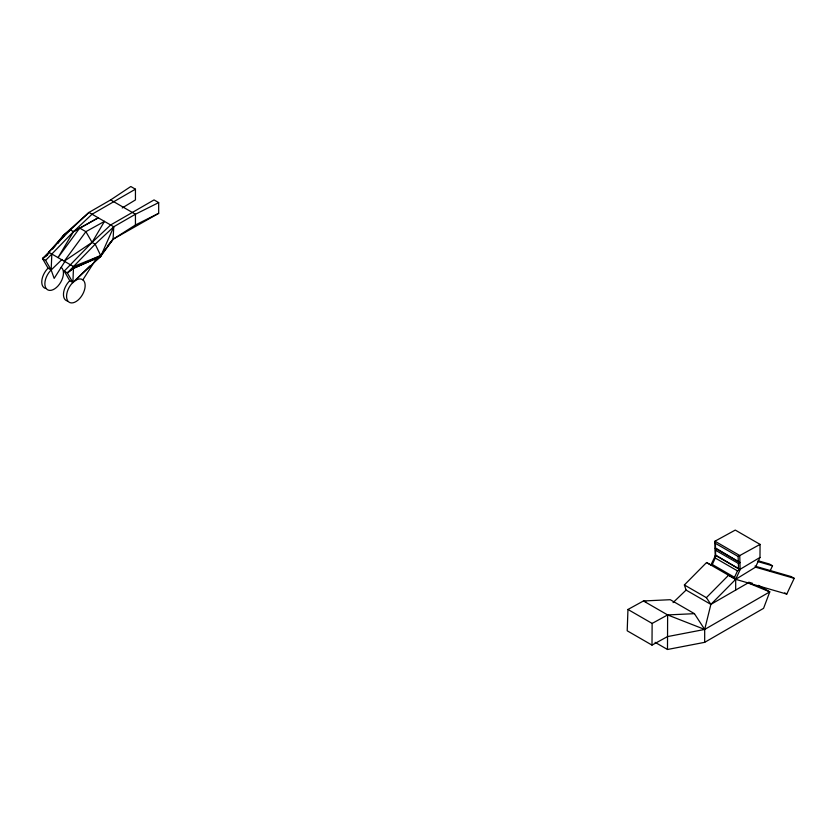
<?xml version="1.0" encoding="UTF-8"?>
<svg xmlns="http://www.w3.org/2000/svg" width="836" height="836" viewBox="0 0 836 836"><rect width="100%" height="100%" fill="white"/><g stroke="black" fill="none" stroke-linecap="round" stroke-linejoin="round"><path stroke-width="1.25" d="M651.996 645.11L652.132 623.426L627.961 609.475L627.199 630.793L651.996 645.11L667.483 636.604L704.685 629.445L769.778 591.867L758.503 585.357M627.961 609.475L643.448 600.969L667.63 614.93L667.483 649.488L704.685 642.33L763.571 608.336L769.778 591.867L748.074 582.922L710.882 604.397L704.685 629.445L704.685 642.33M759.976 557.445L760.07 544.393L735.272 530.076L714.947 541.205L715.25 558.03L712.293 564.488L710.882 565.021L706.556 562.544L684.37 584.96L686.084 590.08L710.882 604.397L735.68 579.338L755.514 567.174L759.976 557.445L737.477 570.863L734.52 577.321L735.68 579.338L735.68 590.08M64.236 235.428L57.674 243.203L64.267 234.582L88.95 212.448L110.645 199.919L130.813 186.512L135.442 189.187L135.442 199.919L122.234 207.955M48.655 253.904L48.728 252.232L64.267 234.582L70.391 229.869L88.95 212.448L113.748 226.765L135.442 214.235L158.683 202.605L158.683 213.337L113.09 239.221L107.447 246.003M135.442 189.187L92.054 214.235L73.495 231.666L51.822 254.019L51.163 269.976L54.162 278.409L65.292 260.853M74.268 281.272A13.146 7.597 -60 0 1 81.217 279.067L83.004 279.935A13.146 7.597 -60 0 1 81.165 296.686A13.146 7.597 -60 0 1 67.789 300.929A13.146 7.597 -60 0 1 71.959 283.446L100.665 256.453L113.09 239.221L113.748 226.765L95.189 244.185L73.526 266.548L72.889 282.568L90.016 265.858M113.748 226.765L100.665 256.453L94.531 261.48L82.868 279.872M710.882 565.021L715.637 555.125L740.132 569.609L735.68 579.338L728.553 575.252L706.378 597.656L684.37 584.96M769.862 571.448L772.506 565.815L769.402 564.018L758.168 560.778M706.556 562.544L735.68 579.338L786.76 594.082L794.2 578.334L791.128 576.568L754.939 566.118M52.563 249.065L55.688 245.209M57.245 243.276L64.267 234.582M94.531 261.48L96.14 259.547M45.698 288.493A13.146 7.597 -60 0 1 47.161 269.129L48.07 268.178L42.532 258.596L70.391 229.869L73.495 231.666L98.251 217.82L73.495 231.666L58.018 257.603L79.692 228.082L85.889 231.666L92.085 242.398L95.189 244.185L100.696 255.607L73.453 268.22L67.329 272.912L64.226 271.115L92.085 242.398L110.645 224.978L154.043 199.919L158.683 202.605M61.174 267.342L61.3 267.405A13.146 7.597 -60 0 1 59.471 284.156A13.146 7.597 -60 0 1 46.095 288.41A13.146 7.597 -60 0 1 50.254 270.916L51.195 270.038L45.635 260.383L51.822 254.019M64.226 271.115L69.764 280.708L72.889 282.568L67.329 272.912L73.526 266.548L100.696 255.607L113.09 239.221L135.442 224.978L158.683 213.337M62 259.463L51.163 269.976L48.07 268.178M673.064 602.61L686.084 590.08M45.635 260.383L42.532 258.596L47.631 254.687M42.532 258.596L47.631 254.844M67.329 272.912L73.443 268.408L100.665 256.453L73.453 268.22M715.334 555.292L740.132 569.609L739.745 555.522L714.947 541.205L715.397 543.348L738.125 556.462L760.07 544.393M715.532 548.029L715.501 550.234L738.397 563.454L739.944 562.565L715.532 548.029L715.397 543.348M652.132 623.426L667.63 614.93L694.423 613.666L704.685 629.445L667.63 614.93M757.531 561.489L772.506 565.815M755.514 567.174L794.2 578.334M748.722 582.211L752.463 583.288M645.852 601.669L643.448 600.969L670.253 599.705L694.423 613.666M715.146 548.249L739.944 562.565M110.645 199.919L135.442 214.235L135.442 224.978M784.69 592.891L786.76 594.082M715.25 558.03L737.477 570.863M712.293 564.488L734.52 577.321M48.728 252.232L73.526 266.548M655.09 642.33L667.483 649.488M706.378 597.656L710.882 604.397M69.764 280.708L68.855 281.659A13.146 7.597 -60 0 0 67.402 301.012M738.397 563.454L738.533 568.344M738.125 556.462L738.251 561.144M715.501 550.234L715.637 555.125M104.448 221.394L92.085 242.398L64.226 261.177L85.889 231.666L104.448 221.394"/></g></svg>
